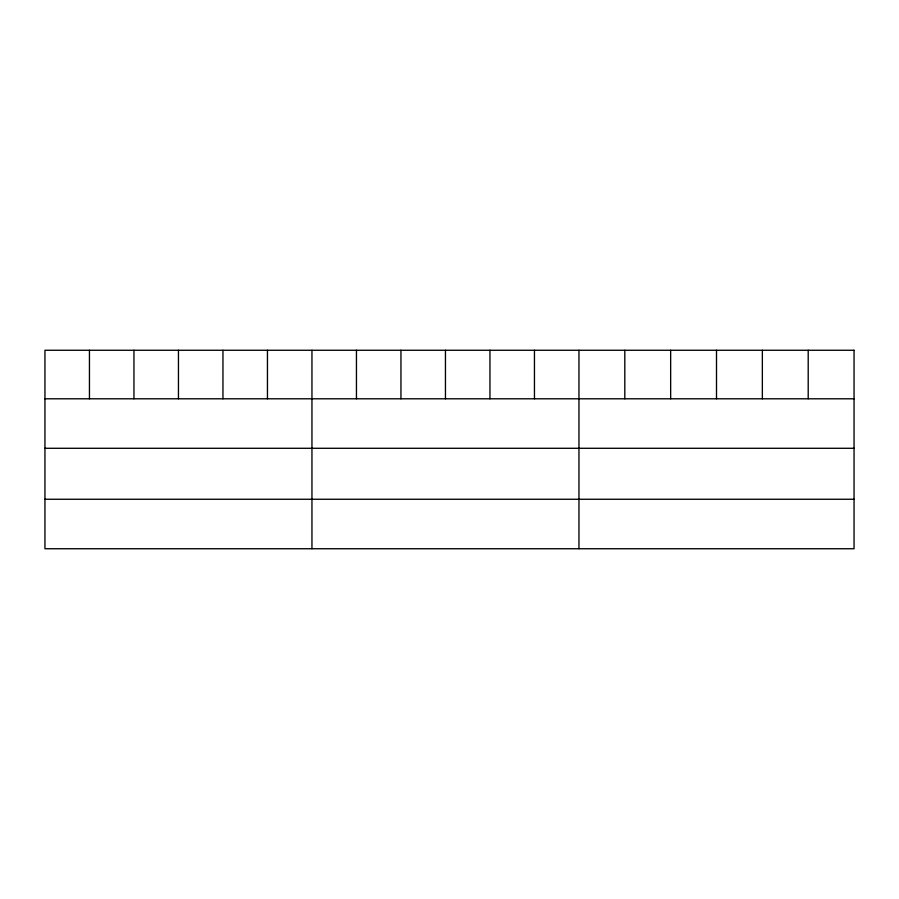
<?xml version="1.0" encoding="UTF-8"?>
<svg xmlns="http://www.w3.org/2000/svg" width="899" height="899" viewBox="0 0 899 899"><rect width="100%" height="100%" fill="white"/><g stroke="black" fill="none" stroke-linecap="round" stroke-linejoin="round"><path stroke-width="1.35" d="M44.95 398.796L854.05 398.796M44.95 448.286L854.05 448.286M44.95 499.26L854.05 499.26M808.201 350.262L808.201 398.796M762.352 350.262L762.352 398.796M716.503 350.262L716.503 398.796M670.654 350.262L670.654 398.796M624.805 350.262L624.805 398.796M578.956 350.262L578.956 548.738M534.456 350.262L534.456 398.796M489.955 350.262L489.955 398.796M445.454 350.262L445.454 398.796M400.954 350.262L400.954 398.796M356.454 350.262L356.454 398.796M311.953 350.262L311.953 548.738M267.452 350.262L267.452 398.796M222.952 350.262L222.952 398.796M178.452 350.262L178.452 398.796M133.951 350.262L133.951 398.796M89.45 350.262L89.45 398.796M854.05 350.262L44.95 350.262L44.95 548.738L854.05 548.738L854.05 350.262"/></g></svg>
